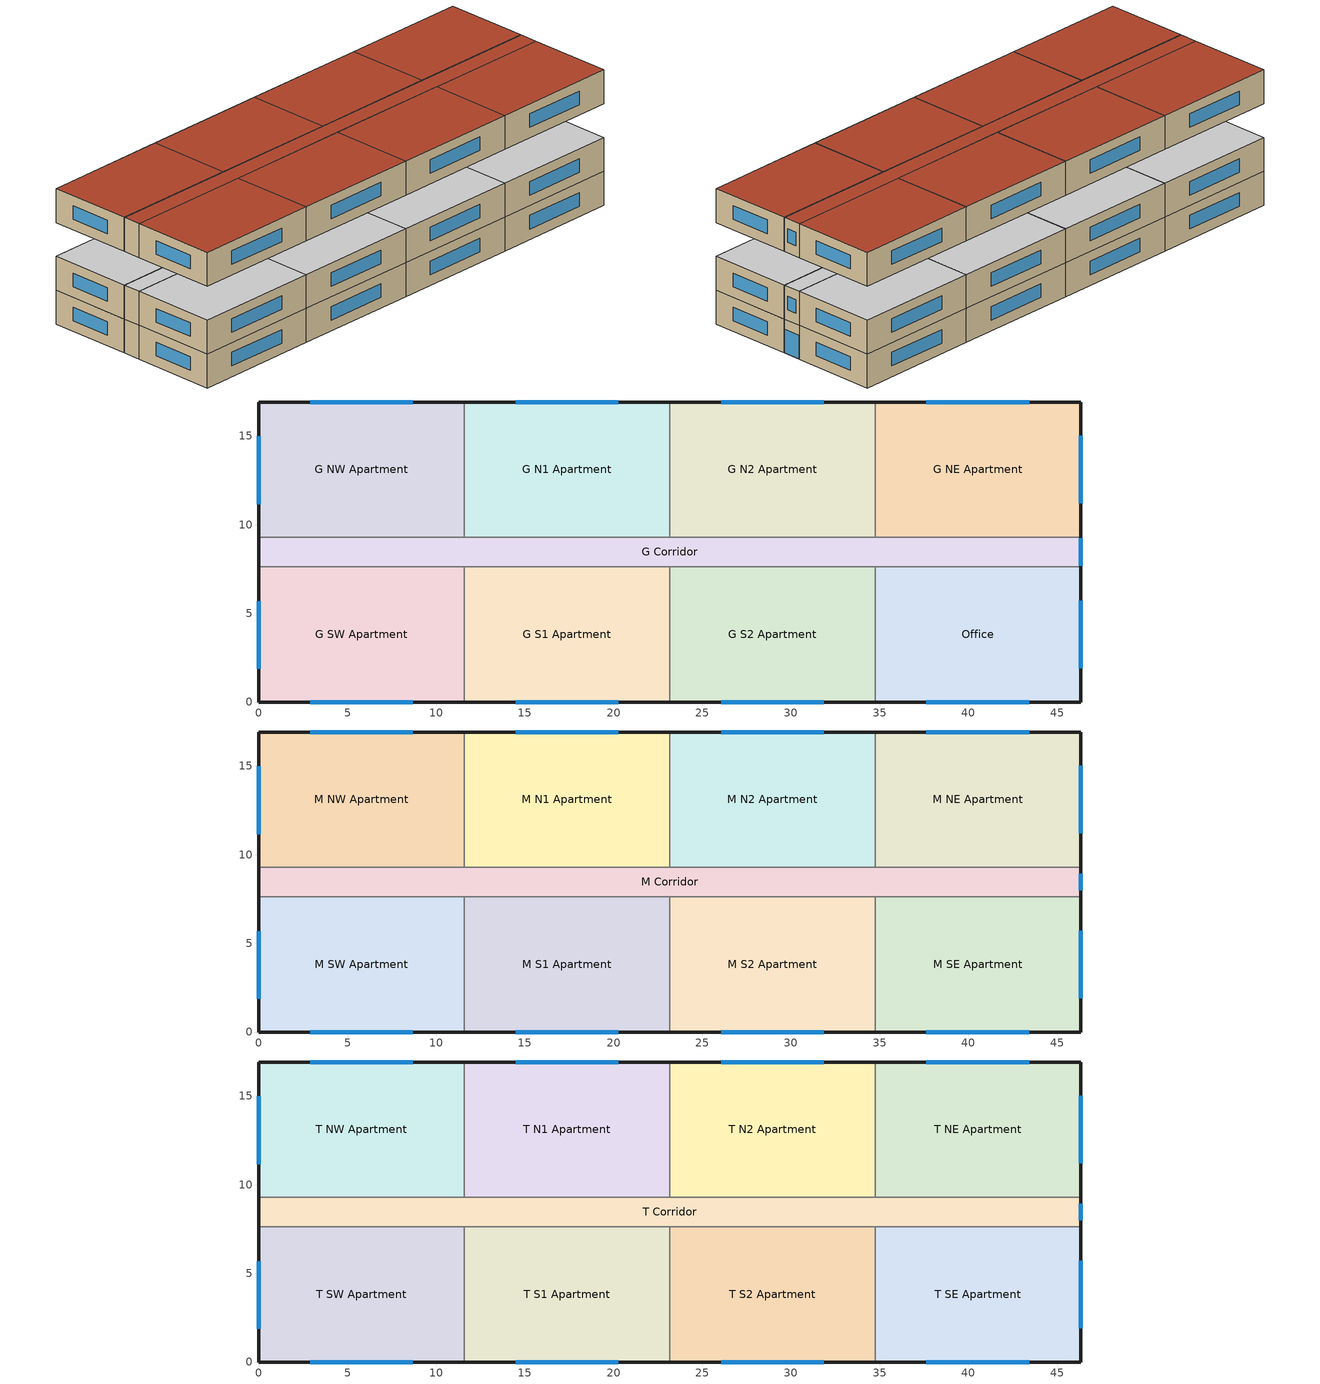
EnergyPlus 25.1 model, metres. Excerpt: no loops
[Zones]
G N1 Apartment
 floor ground (gGFloorN1A_Ffactor): 11.58,16.92 23.16,16.92 23.16,9.3 11.58,9.3 z0
 wall outside (res_ext_wall_grd): 23.16,16.92 11.58,16.92 z0:3.05
 wall to G N2 Apartment (int_wall): 23.16,9.3 23.16,16.92 z0:3.05
 wall to G Corridor (int_wall): 11.58,9.3 23.16,9.3 z0:3.05
 window (ResWindow_U_0.53_SHGC_0.225): 20.27,16.92 14.48,16.92 z0.95:2.17
 ceiling adiabatic (int_slab_ceiling): 23.16,9.3 23.16,16.92 11.58,16.92 11.58,9.3 z3.05
G N2 Apartment
 floor ground (gGFloorN2A_Ffactor): 23.16,16.92 34.75,16.92 34.75,9.3 23.16,9.3 z0
 wall outside (res_ext_wall_grd): 34.75,16.92 23.16,16.92 z0:3.05
 wall to G NE Apartment (int_wall): 34.75,9.3 34.75,16.92 z0:3.05
 wall to G Corridor (int_wall): 23.16,9.3 34.75,9.3 z0:3.05
 window (ResWindow_U_0.53_SHGC_0.225): 31.85,16.92 26.06,16.92 z0.95:2.17
 ceiling adiabatic (int_slab_ceiling): 34.75,9.3 34.75,16.92 23.16,16.92 23.16,9.3 z3.05
G NE Apartment
 floor ground (gGFloorNEA_Ffactor): 34.75,16.92 46.33,16.92 46.33,9.3 34.75,9.3 z0
 wall outside (res_ext_wall_grd): 46.33,9.3 46.33,16.92 34.75,16.92 z0:3.05
 wall to G Corridor (int_wall): 34.75,9.3 46.33,9.3 z0:3.05
 window (ResWindow_U_0.53_SHGC_0.225): 46.33,11.2 46.33,15.01 / 43.43,16.92 37.64,16.92 z0.95:2.17
 ceiling adiabatic (int_slab_ceiling): 46.33,9.3 46.33,16.92 34.75,16.92 34.75,9.3 z3.05
G NW Apartment
 floor ground (gGFloorNWA_Ffactor): 0,16.92 11.58,16.92 11.58,9.3 0,9.3 z0
 wall outside (res_ext_wall_grd): 11.58,16.92 0,16.92 0,9.3 z0:3.05
 wall to G N1 Apartment (int_wall): 11.58,9.3 11.58,16.92 z0:3.05
 wall to G Corridor (int_wall): 0,9.3 11.58,9.3 z0:3.05
 window (ResWindow_U_0.53_SHGC_0.225): 8.69,16.92 2.89,16.92 / 0,14.97 0,11.16 z0.95:2.17
 ceiling adiabatic (int_slab_ceiling): 11.58,9.3 11.58,16.92 0,16.92 0,9.3 z3.05
G S1 Apartment
 floor ground (gGFloorS1A_Ffactor): 11.58,7.62 23.16,7.62 23.16,0 11.58,0 z0
 wall outside (res_ext_wall_grd): 11.58,0 23.16,0 z0:3.05
 wall to G S2 Apartment (int_wall): 23.16,0 23.16,7.62 z0:3.05
 wall to G Corridor (int_wall): 23.16,7.62 11.58,7.62 z0:3.05
 window (ResWindow_U_0.53_SHGC_0.225): 14.48,0 20.27,0 z0.95:2.17
 ceiling adiabatic (int_slab_ceiling): 23.16,0 23.16,7.62 11.58,7.62 11.58,0 z3.05
G S2 Apartment
 floor ground (gGFloorS2A_Ffactor): 23.16,7.62 34.75,7.62 34.75,0 23.16,0 z0
 wall outside (res_ext_wall_grd): 23.16,0 34.75,0 z0:3.05
 wall to Office (int_wall): 34.75,0 34.75,7.62 z0:3.05
 wall to G Corridor (int_wall): 34.75,7.62 23.16,7.62 z0:3.05
 window (ResWindow_U_0.53_SHGC_0.225): 26.06,0 31.85,0 z0.95:2.17
 ceiling adiabatic (int_slab_ceiling): 34.75,0 34.75,7.62 23.16,7.62 23.16,0 z3.05
Office
 floor ground (gGFloorSEA_Ffactor): 34.75,7.62 46.33,7.62 46.33,0 34.75,0 z0
 wall outside (nonres_ext_wall_grd): 34.75,0 46.33,0 46.33,7.62 z0:3.05
 wall to G Corridor (int_wall): 46.33,7.62 34.75,7.62 z0:3.05
 window (NonresWindow_U_0.53_SHGC_0.225): 46.33,1.9 46.33,5.71 / 37.64,0 43.43,0 z0.95:2.17
 ceiling adiabatic (int_slab_ceiling): 46.33,0 46.33,7.62 34.75,7.62 34.75,0 z3.05
G SW Apartment
 floor ground (gGFloorSWA_Ffactor): 0,7.62 11.58,7.62 11.58,0 0,0 z0
 wall outside (res_ext_wall_grd): 0,7.62 0,0 11.58,0 z0:3.05
 wall to G S1 Apartment (int_wall): 11.58,0 11.58,7.62 z0:3.05
 wall to G Corridor (int_wall): 11.58,7.62 0,7.62 z0:3.05
 window (ResWindow_U_0.53_SHGC_0.225): 2.9,0 8.69,0 / 0,5.68 0,1.87 z0.95:2.17
 ceiling adiabatic (int_slab_ceiling): 11.58,0 11.58,7.62 0,7.62 0,0 z3.05
G Corridor
 floor ground (gFloorC_Ffactor): 0,9.3 46.33,9.3 46.33,7.62 0,7.62 z0
 wall outside (nonres_ext_wall_grd): 46.33,7.62 46.33,9.3 / 0,9.3 0,7.62 z0:3.05
 window (NonresWindow_U_0.53_SHGC_0.225): 46.33,7.67 46.33,9.25 z0.03:2.13
 ceiling adiabatic (int_slab_ceiling): 46.33,7.62 46.33,9.3 0,9.3 0,7.62 z3.05
M N1 Apartment
 floor adiabatic (ext_slab_8in_with_carpet): 11.58,16.92 23.16,16.92 23.16,9.3 11.58,9.3 z3.05
 wall outside (res_ext_wall_mid): 23.16,16.92 11.58,16.92 z3.05:6.1
 wall to M N2 Apartment (int_wall): 23.16,9.3 23.16,16.92 z3.05:6.1
 wall to M Corridor (int_wall): 11.58,9.3 23.16,9.3 z3.05:6.1
 window (ResWindow_U_0.53_SHGC_0.225): 20.27,16.92 14.48,16.92 z4:5.22
 ceiling adiabatic (int_slab_ceiling): 23.16,9.3 23.16,16.92 11.58,16.92 11.58,9.3 z6.1
M N2 Apartment
 floor adiabatic (ext_slab_8in_with_carpet): 23.16,16.92 34.75,16.92 34.75,9.3 23.16,9.3 z3.05
 wall outside (res_ext_wall_mid): 34.75,16.92 23.16,16.92 z3.05:6.1
 wall to M NE Apartment (int_wall): 34.75,9.3 34.75,16.92 z3.05:6.1
 wall to M Corridor (int_wall): 23.16,9.3 34.75,9.3 z3.05:6.1
 window (ResWindow_U_0.53_SHGC_0.225): 31.85,16.92 26.06,16.92 z4:5.22
 ceiling adiabatic (int_slab_ceiling): 34.75,9.3 34.75,16.92 23.16,16.92 23.16,9.3 z6.1
M NE Apartment
 floor adiabatic (ext_slab_8in_with_carpet): 34.75,16.92 46.33,16.92 46.33,9.3 34.75,9.3 z3.05
 wall outside (res_ext_wall_mid): 46.33,9.3 46.33,16.92 34.75,16.92 z3.05:6.1
 wall to M Corridor (int_wall): 34.75,9.3 46.33,9.3 z3.05:6.1
 window (ResWindow_U_0.53_SHGC_0.225): 46.33,11.2 46.33,15.01 / 43.43,16.92 37.64,16.92 z4:5.22
 ceiling adiabatic (int_slab_ceiling): 46.33,9.3 46.33,16.92 34.75,16.92 34.75,9.3 z6.1
M NW Apartment
 floor adiabatic (ext_slab_8in_with_carpet): 0,16.92 11.58,16.92 11.58,9.3 0,9.3 z3.05
 wall outside (res_ext_wall_mid): 11.58,16.92 0,16.92 0,9.3 z3.05:6.1
 wall to M N1 Apartment (int_wall): 11.58,9.3 11.58,16.92 z3.05:6.1
 wall to M Corridor (int_wall): 0,9.3 11.58,9.3 z3.05:6.1
 window (ResWindow_U_0.53_SHGC_0.225): 8.69,16.92 2.89,16.92 / 0,14.97 0,11.16 z4:5.22
 ceiling adiabatic (int_slab_ceiling): 11.58,9.3 11.58,16.92 0,16.92 0,9.3 z6.1
M S1 Apartment
 floor adiabatic (ext_slab_8in_with_carpet): 11.58,7.62 23.16,7.62 23.16,0 11.58,0 z3.05
 wall outside (res_ext_wall_mid): 11.58,0 23.16,0 z3.05:6.1
 wall to M S2 Apartment (int_wall): 23.16,0 23.16,7.62 z3.05:6.1
 wall to M Corridor (int_wall): 23.16,7.62 11.58,7.62 z3.05:6.1
 window (ResWindow_U_0.53_SHGC_0.225): 14.48,0 20.27,0 z4:5.22
 ceiling adiabatic (int_slab_ceiling): 23.16,0 23.16,7.62 11.58,7.62 11.58,0 z6.1
M S2 Apartment
 floor adiabatic (ext_slab_8in_with_carpet): 23.16,7.62 34.75,7.62 34.75,0 23.16,0 z3.05
 wall outside (res_ext_wall_mid): 23.16,0 34.75,0 z3.05:6.1
 wall to M SE Apartment (int_wall): 34.75,0 34.75,7.62 z3.05:6.1
 wall to M Corridor (int_wall): 34.75,7.62 23.16,7.62 z3.05:6.1
 window (ResWindow_U_0.53_SHGC_0.225): 26.06,0 31.85,0 z4:5.22
 ceiling adiabatic (int_slab_ceiling): 34.75,0 34.75,7.62 23.16,7.62 23.16,0 z6.1
M SE Apartment
 floor adiabatic (ext_slab_8in_with_carpet): 34.75,7.62 46.33,7.62 46.33,0 34.75,0 z3.05
 wall outside (res_ext_wall_mid): 34.75,0 46.33,0 46.33,7.62 z3.05:6.1
 wall to M Corridor (int_wall): 46.33,7.62 34.75,7.62 z3.05:6.1
 window (ResWindow_U_0.53_SHGC_0.225): 46.33,1.9 46.33,5.71 / 37.64,0 43.43,0 z4:5.22
 ceiling adiabatic (int_slab_ceiling): 46.33,0 46.33,7.62 34.75,7.62 34.75,0 z6.1
M SW Apartment
 floor adiabatic (ext_slab_8in_with_carpet): 0,7.62 11.58,7.62 11.58,0 0,0 z3.05
 wall outside (res_ext_wall_mid): 0,7.62 0,0 11.58,0 z3.05:6.1
 wall to M S1 Apartment (int_wall): 11.58,0 11.58,7.62 z3.05:6.1
 wall to M Corridor (int_wall): 11.58,7.62 0,7.62 z3.05:6.1
 window (ResWindow_U_0.53_SHGC_0.225): 2.9,0 8.69,0 / 0,5.68 0,1.87 z4:5.22
 ceiling adiabatic (int_slab_ceiling): 11.58,0 11.58,7.62 0,7.62 0,0 z6.1
M Corridor
 floor adiabatic (ext_slab_8in_with_carpet): 0,9.3 46.33,9.3 46.33,7.62 0,7.62 z3.05
 wall outside (nonres_ext_wall_mid): 46.33,7.62 46.33,9.3 / 0,9.3 0,7.62 z3.05:6.1
 window (NonresWindow_U_0.53_SHGC_0.225): 46.33,8 46.33,8.91 z4:5.22
 ceiling adiabatic (int_slab_ceiling): 46.33,7.62 46.33,9.3 0,9.3 0,7.62 z6.1
T N1 Apartment
 floor adiabatic (ext_slab_8in_with_carpet): 11.58,16.92 23.16,16.92 23.16,9.3 11.58,9.3 z9.14
 wall outside (res_ext_wall_top): 23.16,16.92 11.58,16.92 z9.14:12.19
 wall to T N2 Apartment (int_wall): 23.16,9.3 23.16,16.92 z9.14:12.19
 wall to T Corridor (int_wall): 11.58,9.3 23.16,9.3 z9.14:12.19
 window (ResWindow_U_0.53_SHGC_0.225): 20.27,16.92 14.48,16.92 z10.1:11.32
 roof outside (res_roof): 23.16,9.3 23.16,16.92 11.58,16.92 11.58,9.3 z12.19
T N2 Apartment
 floor adiabatic (ext_slab_8in_with_carpet): 23.16,16.92 34.75,16.92 34.75,9.3 23.16,9.3 z9.14
 wall outside (res_ext_wall_top): 34.75,16.92 23.16,16.92 z9.14:12.19
 wall to T NE Apartment (int_wall): 34.75,9.3 34.75,16.92 z9.14:12.19
 wall to T Corridor (int_wall): 23.16,9.3 34.75,9.3 z9.14:12.19
 window (ResWindow_U_0.53_SHGC_0.225): 31.85,16.92 26.06,16.92 z10.1:11.32
 roof outside (res_roof): 34.75,9.3 34.75,16.92 23.16,16.92 23.16,9.3 z12.19
T NW Apartment
 floor adiabatic (ext_slab_8in_with_carpet): 0,16.92 11.58,16.92 11.58,9.3 0,9.3 z9.14
 wall outside (res_ext_wall_top): 11.58,16.92 0,16.92 0,9.3 z9.14:12.19
 wall to T N1 Apartment (int_wall): 11.58,9.3 11.58,16.92 z9.14:12.19
 wall to T Corridor (int_wall): 0,9.3 11.58,9.3 z9.14:12.19
 window (ResWindow_U_0.53_SHGC_0.225): 8.69,16.92 2.89,16.92 / 0,14.97 0,11.16 z10.1:11.32
 roof outside (res_roof): 11.58,9.3 11.58,16.92 0,16.92 0,9.3 z12.19
T S1 Apartment
 floor adiabatic (ext_slab_8in_with_carpet): 11.58,7.62 23.16,7.62 23.16,0 11.58,0 z9.14
 wall outside (res_ext_wall_top): 11.58,0 23.16,0 z9.14:12.19
 wall to T S2 Apartment (int_wall): 23.16,0 23.16,7.62 z9.14:12.19
 wall to T Corridor (int_wall): 23.16,7.62 11.58,7.62 z9.14:12.19
 window (ResWindow_U_0.53_SHGC_0.225): 14.48,0 20.27,0 z10.1:11.32
 roof outside (res_roof): 23.16,0 23.16,7.62 11.58,7.62 11.58,0 z12.19
T S2 Apartment
 floor adiabatic (ext_slab_8in_with_carpet): 23.16,7.62 34.75,7.62 34.75,0 23.16,0 z9.14
 wall outside (res_ext_wall_top): 23.16,0 34.75,0 z9.14:12.19
 wall to T SE Apartment (int_wall): 34.75,0 34.75,7.62 z9.14:12.19
 wall to T Corridor (int_wall): 34.75,7.62 23.16,7.62 z9.14:12.19
 window (ResWindow_U_0.53_SHGC_0.225): 26.06,0 31.85,0 z10.1:11.32
 roof outside (res_roof): 34.75,0 34.75,7.62 23.16,7.62 23.16,0 z12.19
T SW Apartment
 floor adiabatic (ext_slab_8in_with_carpet): 0,7.62 11.58,7.62 11.58,0 0,0 z9.14
 wall outside (res_ext_wall_top): 0,7.62 0,0 11.58,0 z9.14:12.19
 wall to T S1 Apartment (int_wall): 11.58,0 11.58,7.62 z9.14:12.19
 wall to T Corridor (int_wall): 11.58,7.62 0,7.62 z9.14:12.19
 window (ResWindow_U_0.53_SHGC_0.225): 2.9,0 8.69,0 / 0,5.68 0,1.87 z10.1:11.32
 roof outside (res_roof): 11.58,0 11.58,7.62 0,7.62 0,0 z12.19
T Corridor
 floor adiabatic (ext_slab_8in_with_carpet): 0,9.3 46.33,9.3 46.33,7.62 0,7.62 z9.14
 wall outside (nonres_ext_wall_top): 46.33,7.62 46.33,9.3 / 0,9.3 0,7.62 z9.14:12.19
 window (NonresWindow_U_0.53_SHGC_0.225): 46.33,8 46.33,8.91 z10.1:11.32
 roof outside (nonres_roof): 46.33,7.62 46.33,9.3 0,9.3 0,7.62 z12.19
T NE Apartment
 floor adiabatic (ext_slab_8in_with_carpet): 34.75,16.92 46.33,16.92 46.33,9.3 34.75,9.3 z9.14
 wall outside (res_ext_wall_top): 46.33,9.3 46.33,16.92 34.75,16.92 z9.14:12.19
 wall to T Corridor (int_wall): 34.75,9.3 46.33,9.3 z9.14:12.19
 window (ResWindow_U_0.53_SHGC_0.225): 46.33,11.2 46.33,15.01 / 43.43,16.92 37.64,16.92 z10.1:11.32
 roof outside (res_roof): 46.33,9.3 46.33,16.92 34.75,16.92 34.75,9.3 z12.19
T SE Apartment
 floor adiabatic (ext_slab_8in_with_carpet): 34.75,7.62 46.33,7.62 46.33,0 34.75,0 z9.14
 wall outside (res_ext_wall_top): 34.75,0 46.33,0 46.33,7.62 z9.14:12.19
 wall to T Corridor (int_wall): 46.33,7.62 34.75,7.62 z9.14:12.19
 window (ResWindow_U_0.53_SHGC_0.225): 46.33,1.9 46.33,5.71 / 37.64,0 43.43,0 z10.1:11.32
 roof outside (res_roof): 46.33,0 46.33,7.62 34.75,7.62 34.75,0 z12.19
[Building]
ApartmentMidRise: Loads convergence tolerance value=0.04; Maximum number of warmup days=25; Minimum number of warmup days=6; North axis=0; Solar distribution=FullExterior; Temperature convergence tolerance value=0.4; Terrain=City
[Site:GroundTemperature:FCfactorMethod]
January ground temperature=26.3; February ground temperature=23.6; March ground temperature=20.3; April ground temperature=19.4; May ground temperature=20.9; June ground temperature=21.6; July ground temperature=24.1; August ground temperature=26.4; September ground temperature=27.7; October ground temperature=28.1; November ground temperature=28; December ground temperature=27.5
[Site:Location]
Miami Intl Ap_FL_USA Design_Conditions: Elevation=11; Latitude=25.82; Longitude=-80.3; Time zone=-5
[Site:WaterMainsTemperature]
Annual average outdoor air temperature=24.4917; Calculation method=Correlation; Maximum difference in monthly average outdoor air temperatures=8.7
[SizingPeriod:DesignDay] Barometric pressure=101193; Day of month=21; Daylight saving time indicator=No; Dry bulb temperature range modifier type=DefaultMultipliers; Humidity condition type=WetBulb; Rain indicator=No; Snow indicator=No
Name | Ashrae clear sky optical depth for beam irradiance taub | Ashrae clear sky optical depth for diffuse irradiance taud | Daily dry bulb temperature range | Day type | Maximum dry bulb temperature | Month | Solar model indicator | Wetbulb or dewpoint at maximum dry bulb | Wind direction | Wind speed | Sky clearness
Miami Intl Ap Ann Clg .4% Condns DB=>MWB | 0.528 | 1.905 | 6.7 | SummerDesignDay | 33.2 | 7 | ASHRAETau | 25.3 | 140 | 4.5
Miami Intl Ap Ann Htg 99.6% Condns DB |  |  | 0 | WinterDesignDay | 8.7 | 1 | ASHRAEClearSky | 8.7 | 340 | 3.8 | 0
[Construction]
InteriorFurnishings: Std Wood 6inch
NonresWindow_U_0.53_SHGC_0.225: Nonres Window Glazing Layer
ResWindow_U_0.53_SHGC_0.225: Res Window Glazing Layer
ext_slab_8in_with_carpet: 200mm Normalweight concrete floor, CP02 CARPET PAD
int_slab_ceiling: CP02 CARPET PAD, 100mm Normalweight concrete floor
int_wall: G01 13mm gypsum board, G01 13mm gypsum board
nonres_ext_wall_grd: F07 25mm stucco, G01 16mm gypsum board, Nonres_Exterior_Wall_Insulation_grd, G01 16mm gypsum board
nonres_ext_wall_mid: F07 25mm stucco, G01 16mm gypsum board, Nonres_Exterior_Wall_Insulation_mid, G01 16mm gypsum board
nonres_ext_wall_top: F07 25mm stucco, G01 16mm gypsum board, Nonres_Exterior_Wall_Insulation_top, G01 16mm gypsum board
nonres_roof: F13 Built-up roofing, Nonres_Roof_Insulation, F08 Metal surface
res_ext_wall_grd: F07 25mm stucco, G01 16mm gypsum board, Res_Exterior_Wall_Insulation_grd, G01 16mm gypsum board
res_ext_wall_mid: F07 25mm stucco, G01 16mm gypsum board, Res_Exterior_Wall_Insulation_mid, G01 16mm gypsum board
res_ext_wall_top: F07 25mm stucco, G01 16mm gypsum board, Res_Exterior_Wall_Insulation_top, G01 16mm gypsum board
res_roof: F13 Built-up roofing, Res_Roof_Insulation, F08 Metal surface
[Construction:FfactorGroundFloor] F factor=1.26363
Name | Area | Perimeterexposed
gFloorC_Ffactor | 77.6585 | 3.3526
gGFloorN1A_Ffactor; gGFloorN2A_Ffactor; gGFloorS1A_Ffactor; gGFloorS2A_Ffactor | 88.2487 | 11.5818
gGFloorNEA_Ffactor; gGFloorNWA_Ffactor; gGFloorSEA_Ffactor; gGFloorSWA_Ffactor | 88.2487 | 19.2014
[Material]
Name | Conductivity | Density | Roughness | Specific heat | Thickness | Solar absorptance | Thermal absorptance | Visible absorptance
100mm Normalweight concrete floor | 2.31 | 2322 | MediumRough | 832 | 0.1016
200mm Normalweight concrete floor | 2.31 | 2322 | MediumRough | 832 | 0.2032
F07 25mm stucco | 0.72 | 1856 | Smooth | 840 | 0.0254 | 0.7 | 0.9 | 0.7
F08 Metal surface | 45.28 | 7824 | Smooth | 500 | 0.0008
F13 Built-up roofing | 0.16 | 1120 | Rough | 1460 | 0.0095 | 0.45 | 0.9
G01 13mm gypsum board | 0.16 | 800 | Smooth | 1090 | 0.0127 | 0.7 | 0.9 | 0.5
G01 16mm gypsum board | 0.16 | 800 | MediumSmooth | 1090 | 0.0159
Std Wood 6inch | 0.12 | 540 | MediumSmooth | 1210 | 0.15 | 0.7 | 0.9 | 0.7
[Material:NoMass] Solar absorptance=0.7; Thermal absorptance=0.9
Name | Roughness | Thermal resistance | Visible absorptance
CP02 CARPET PAD | VeryRough | 0.21648 | 0.8
Nonres_Exterior_Wall_Insulation_grd; Res_Exterior_Wall_Insulation_grd | MediumSmooth | 0.632201 | 0.7
Nonres_Exterior_Wall_Insulation_mid; Res_Exterior_Wall_Insulation_mid | MediumSmooth | 0.620274 | 0.7
Nonres_Exterior_Wall_Insulation_top; Res_Exterior_Wall_Insulation_top | MediumSmooth | 0.465178 | 0.7
Nonres_Roof_Insulation | MediumSmooth | 3.4722 | 0.7
Res_Roof_Insulation | MediumSmooth | 4.31889 | 0.7
[WindowMaterial:SimpleGlazingSystem] Solar heat gain coefficient=0.225; U factor=3.00948; Visible transmittance=0.2475
Nonres Window Glazing Layer; Res Window Glazing Layer
[AvailabilityManager:Scheduled] Schedule=COMPACT HVAC-ALWAYS 1
Split GN1 Availability Manager; Split GN2 Availability Manager; Split GNE Availability Manager; Split GNW Availability Manager; Split GS1 Availability Manager; Split GS2 Availability Manager; Split GSW Availability Manager; Split MN1 Availability Manager; Split MN2 Availability Manager; Split MNE Availability Manager; Split MNW Availability Manager; Split MS1 Availability Manager; Split MS2 Availability Manager; Split MSE Availability Manager; Split MSW Availability Manager; Split Office Availability Manager; Split TN1 Availability Manager; Split TN2 Availability Manager; Split TNE Availability Manager; Split TNW Availability Manager; Split TS1 Availability Manager; Split TS2 Availability Manager; Split TSE Availability Manager; Split TSW Availability Manager
[ElectricEquipment] Fraction latent=0
Name | Design level | Design level calculation method | End use subcategory | Fraction lost | Fraction radiant | Schedule | Zone or zonelist or space or spacelist | Watts per floor area
Elevators_Lights_Fan | 63 | EquipmentLevel | ElevatorLightsFan | 0.95 | 0 | ELEV_LIGHT_FAN_SCH_ADD_DF | G Corridor
G Corridor_Elevators_Equip | 8012.15 | EquipmentLevel | ElevatorLift | 0.95 | 0 | BLDG_ELEVATORS | G Corridor
Plug_GN1 |  | Watts/Area | MiscPlug | 0 | 0.5 | EQP_APT_SCH | G N1 Apartment | 6.67
Plug_GN2 |  | Watts/Area | MiscPlug | 0 | 0.5 | EQP_APT_SCH | G N2 Apartment | 6.67
Plug_GNE |  | Watts/Area | MiscPlug | 0 | 0.5 | EQP_APT_SCH | G NE Apartment | 6.67
Plug_GNW |  | Watts/Area | MiscPlug | 0 | 0.5 | EQP_APT_SCH | G NW Apartment | 6.67
Plug_GS1 |  | Watts/Area | MiscPlug | 0 | 0.5 | EQP_APT_SCH | G S1 Apartment | 6.67
Plug_GS2 |  | Watts/Area | MiscPlug | 0 | 0.5 | EQP_APT_SCH | G S2 Apartment | 6.67
Plug_GSW |  | Watts/Area | MiscPlug | 0 | 0.5 | EQP_APT_SCH | G SW Apartment | 6.67
Plug_MN1 |  | Watts/Area | MiscPlug | 0 | 0.5 | EQP_APT_SCH | M N1 Apartment | 6.67
Plug_MN2 |  | Watts/Area | MiscPlug | 0 | 0.5 | EQP_APT_SCH | M N2 Apartment | 6.67
Plug_MNE |  | Watts/Area | MiscPlug | 0 | 0.5 | EQP_APT_SCH | M NE Apartment | 6.67
Plug_MNW |  | Watts/Area | MiscPlug | 0 | 0.5 | EQP_APT_SCH | M NW Apartment | 6.67
Plug_MS1 |  | Watts/Area | MiscPlug | 0 | 0.5 | EQP_APT_SCH | M S1 Apartment | 6.67
Plug_MS2 |  | Watts/Area | MiscPlug | 0 | 0.5 | EQP_APT_SCH | M S2 Apartment | 6.67
Plug_MSE |  | Watts/Area | MiscPlug | 0 | 0.5 | EQP_APT_SCH | M SE Apartment | 6.67
Plug_MSW |  | Watts/Area | MiscPlug | 0 | 0.5 | EQP_APT_SCH | M SW Apartment | 6.67
Plug_Office |  | Watts/Area | MiscPlug | 0 | 0.5 | EQP_OFF_SCH | Office | 6.67
Plug_TN1 |  | Watts/Area | MiscPlug | 0 | 0.5 | EQP_APT_SCH | T N1 Apartment | 6.67
Plug_TN2 |  | Watts/Area | MiscPlug | 0 | 0.5 | EQP_APT_SCH | T N2 Apartment | 6.67
Plug_TNE |  | Watts/Area | MiscPlug | 0 | 0.5 | EQP_APT_SCH | T NE Apartment | 6.67
Plug_TNW |  | Watts/Area | MiscPlug | 0 | 0.5 | EQP_APT_SCH | T NW Apartment | 6.67
Plug_TS1 |  | Watts/Area | MiscPlug | 0 | 0.5 | EQP_APT_SCH | T S1 Apartment | 6.67
Plug_TS2 |  | Watts/Area | MiscPlug | 0 | 0.5 | EQP_APT_SCH | T S2 Apartment | 6.67
Plug_TSE |  | Watts/Area | MiscPlug | 0 | 0.5 | EQP_APT_SCH | T SE Apartment | 6.67
Plug_TSW |  | Watts/Area | MiscPlug | 0 | 0.5 | EQP_APT_SCH | T SW Apartment | 6.67
[EnergyManagementSystem:Actuator] Actuated component control type=Schedule Value; Actuated component type=Schedule:Compact
Name | Actuated component unique
N_LivingUnit_CLGSETP_Actuator | N CLGSETP_APT_SCH
N_LivingUnit_HTGSETP_Actuator | N HTGSETP_APT_SCH
S_LivingUnit_CLGSETP_Actuator | S CLGSETP_APT_SCH
S_LivingUnit_HTGSETP_Actuator | S HTGSETP_APT_SCH
[EnergyManagementSystem:GlobalVariable]
EnergyManagementSystem:GlobalVariable 1: timesteps_after_doorshut_south
EnergyManagementSystem:GlobalVariable 2: timesteps_after_doorshut_north
[EnergyManagementSystem:OutputVariable] Type of data in variable=Averaged; Update frequency=ZoneTimestep
Name | Ems variable
timesteps_after_doorshut_north | timesteps_after_doorshut_north
timesteps_after_doorshut_south | timesteps_after_doorshut_south
[EnergyManagementSystem:Program]
Door_Switch_Enabled_Thermostat_Reset_Program_N_LivingUnit: IF (N_Sliding_Door_Ventilation_Sensor > 0); SET timesteps_after_doorshut_north = 0; SET N_LivingUnit_CLGSETP_Actuator = 32.22; SET N_LivingUnit_HTGSETP_Actuator = 12.78; ELSEIF N_LivingUnit_CLGSETP_Actuator > 24.4; SET timesteps_after_doorshut_north = timesteps_after_doorshut_north + 1; IF timesteps_after_doorshut_north == 1; SET N_LivingUnit_CLGSETP_Actuator = 30; SET N_LivingUnit_HTGSETP_Actuator = 14; ELSEIF timesteps_after_doorshut_north == 2; SET N_LivingUnit_CLGSETP_Actuator = 28; SET N_LivingUnit_HTGSETP_Actuator = 16; ELSEIF timesteps_after_doorshut_north == 3; SET N_LivingUnit_CLGSETP_Actuator = 26; SET N_LivingUnit_HTGSETP_Actuator = 18; ELSEIF timesteps_after_doorshut_north == 4; SET N_LivingUnit_CLGSETP_Actuator = 25; SET N_LivingUnit_HTGSETP_Actuator = 20; SET N_LivingUnit_CLGSETP_Actuator = null; SET N_LivingUnit_HTGSETP_Actuator = null; ENDIF; ELSE; SET timesteps_after_doorshut_north = 0; SET N_LivingUnit_CLGSETP_Actuator = null; SET N_LivingUnit_HTGSETP_Actuator = null; ENDIF
Door_Switch_Enabled_Thermostat_Reset_Program_S_LivingUnit: IF (S_Sliding_Door_Ventilation_Sensor > 0); SET timesteps_after_doorshut_south = 0; SET S_LivingUnit_CLGSETP_Actuator = 32.22; SET S_LivingUnit_HTGSETP_Actuator = 12.78; ELSEIF S_LivingUnit_CLGSETP_Actuator > 24.4; SET timesteps_after_doorshut_south = timesteps_after_doorshut_south + 1; IF timesteps_after_doorshut_south == 1; SET S_LivingUnit_CLGSETP_Actuator = 30; SET S_LivingUnit_HTGSETP_Actuator = 14; ELSEIF timesteps_after_doorshut_south == 2; SET S_LivingUnit_CLGSETP_Actuator = 28; SET S_LivingUnit_HTGSETP_Actuator = 16; ELSEIF timesteps_after_doorshut_south == 3; SET S_LivingUnit_CLGSETP_Actuator = 26; SET S_LivingUnit_HTGSETP_Actuator = 18; ELSEIF timesteps_after_doorshut_south == 4; SET S_LivingUnit_CLGSETP_Actuator = 25; SET S_LivingUnit_HTGSETP_Actuator = 20; SET S_LivingUnit_CLGSETP_Actuator = null; SET S_LivingUnit_HTGSETP_Actuator = null; ENDIF; ELSE; SET timesteps_after_doorshut_south = 0; SET S_LivingUnit_CLGSETP_Actuator = null; SET S_LivingUnit_HTGSETP_Actuator = null; ENDIF
init_timesteps_after_doorshut: SET timesteps_after_doorshut_south = 0; SET timesteps_after_doorshut_north = 0
[EnergyManagementSystem:ProgramCallingManager]
Door_Switch_Enabled_Thermostat_Reset: BeginTimestepBeforePredictor; Door_Switch_Enabled_Thermostat_Reset_Program_N_LivingUnit; Door_Switch_Enabled_Thermostat_Reset_Program_S_LivingUnit
init_timesteps_after_doorshut_south_Program Manager: BeginNewEnvironment; init_timesteps_after_doorshut
[Exterior:Lights]
Facade Lighting: Control option=AstronomicalClock; Design level=2101.03; End use subcategory=General; Schedule=Exterior_Lgt_ALWAYS_ON
[InternalMass] Construction=InteriorFurnishings
Name | Zone or zonelist | Surface area
G InternalMass N1A | G N1 Apartment | 88.2493
G InternalMass N2A | G N2 Apartment | 88.2493
G InternalMass NEA | G NE Apartment | 88.2493
G InternalMass NWA | G NW Apartment | 88.2493
G InternalMass S1A | G S1 Apartment | 88.2493
G InternalMass S2A | G S2 Apartment | 88.2493
G InternalMass SEA | Office | 88.2493
G InternalMass SWA | G SW Apartment | 88.2493
M InternalMass N1A | M N1 Apartment | 176.499
M InternalMass N2A | M N2 Apartment | 176.499
M InternalMass NEA | M NE Apartment | 176.499
M InternalMass NWA | M NW Apartment | 176.499
M InternalMass S1A | M S1 Apartment | 176.499
M InternalMass S2A | M S2 Apartment | 176.499
M InternalMass SEA | M SE Apartment | 176.499
M InternalMass SWA | M SW Apartment | 176.499
T InternalMass N1A | T N1 Apartment | 88.2493
T InternalMass N2A | T N2 Apartment | 88.2493
T InternalMass NEA | T NE Apartment | 88.2493
T InternalMass NWA | T NW Apartment | 88.2493
T InternalMass S1A | T S1 Apartment | 88.2493
T InternalMass S2A | T S2 Apartment | 88.2493
T InternalMass SEA | T SE Apartment | 88.2493
T InternalMass SWA | T SW Apartment | 88.2493
[Lights] Design level calculation method=Watts/Area; Fraction radiant=0.6; Fraction replaceable=1; Fraction visible=0.2; Return air fraction=0; Return air fraction calculated from plenum temperature=No
Name | End use subcategory | Schedule | Watts per floor area | Zone or zonelist or space or spacelist
Lighting_hardwired_GC | LightsWired | ltg_sch_corridor | 5.28711 | G Corridor
Lighting_hardwired_GN1 | LightsWired | ltg_sch_apartment_hardwired | 4.52084 | G N1 Apartment
Lighting_hardwired_GN2 | LightsWired | ltg_sch_apartment_hardwired | 4.52084 | G N2 Apartment
Lighting_hardwired_GNE | LightsWired | ltg_sch_apartment_hardwired | 4.52084 | G NE Apartment
Lighting_hardwired_GNW | LightsWired | ltg_sch_apartment_hardwired | 4.52084 | G NW Apartment
Lighting_hardwired_GS1 | LightsWired | ltg_sch_apartment_hardwired | 4.52084 | G S1 Apartment
Lighting_hardwired_GS2 | LightsWired | ltg_sch_apartment_hardwired | 4.52084 | G S2 Apartment
Lighting_hardwired_GSW | LightsWired | ltg_sch_apartment_hardwired | 4.52084 | G SW Apartment
Lighting_hardwired_MC | LightsWired | ltg_sch_corridor | 5.28711 | M Corridor
Lighting_hardwired_MN1 | LightsWired | ltg_sch_apartment_hardwired | 4.52084 | M N1 Apartment
Lighting_hardwired_MN2 | LightsWired | ltg_sch_apartment_hardwired | 4.52084 | M N2 Apartment
Lighting_hardwired_MNE | LightsWired | ltg_sch_apartment_hardwired | 4.52084 | M NE Apartment
Lighting_hardwired_MNW | LightsWired | ltg_sch_apartment_hardwired | 4.52084 | M NW Apartment
Lighting_hardwired_MS1 | LightsWired | ltg_sch_apartment_hardwired | 4.52084 | M S1 Apartment
Lighting_hardwired_MS2 | LightsWired | ltg_sch_apartment_hardwired | 4.52084 | M S2 Apartment
Lighting_hardwired_MSE | LightsWired | ltg_sch_apartment_hardwired | 4.52084 | M SE Apartment
Lighting_hardwired_MSW | LightsWired | ltg_sch_apartment_hardwired | 4.52084 | M SW Apartment
Lighting_hardwired_Office | LightsWired | ltg_sch_office | 7.48952 | Office
Lighting_hardwired_TC | LightsWired | ltg_sch_corridor | 5.28711 | T Corridor
Lighting_hardwired_TN1 | LightsWired | ltg_sch_apartment_hardwired | 4.52084 | T N1 Apartment
Lighting_hardwired_TN2 | LightsWired | ltg_sch_apartment_hardwired | 4.52084 | T N2 Apartment
Lighting_hardwired_TNE | LightsWired | ltg_sch_apartment_hardwired | 4.52084 | T NE Apartment
Lighting_hardwired_TNW | LightsWired | ltg_sch_apartment_hardwired | 4.52084 | T NW Apartment
Lighting_hardwired_TS1 | LightsWired | ltg_sch_apartment_hardwired | 4.52084 | T S1 Apartment
Lighting_hardwired_TS2 | LightsWired | ltg_sch_apartment_hardwired | 4.52084 | T S2 Apartment
Lighting_hardwired_TSE | LightsWired | ltg_sch_apartment_hardwired | 4.52084 | T SE Apartment
Lighting_hardwired_TSW | LightsWired | ltg_sch_apartment_hardwired | 4.52084 | T SW Apartment
Lighting_plugin_GN1 | LightsPlugIn | ltg_sch_apartment_plugin | 0.96875 | G N1 Apartment
Lighting_plugin_GN2 | LightsPlugIn | ltg_sch_apartment_plugin | 0.96875 | G N2 Apartment
Lighting_plugin_GNE | LightsPlugIn | ltg_sch_apartment_plugin | 0.96875 | G NE Apartment
Lighting_plugin_GNW | LightsPlugIn | ltg_sch_apartment_plugin | 0.96875 | G NW Apartment
Lighting_plugin_GS1 | LightsPlugIn | ltg_sch_apartment_plugin | 0.96875 | G S1 Apartment
Lighting_plugin_GS2 | LightsPlugIn | ltg_sch_apartment_plugin | 0.96875 | G S2 Apartment
Lighting_plugin_GSW | LightsPlugIn | ltg_sch_apartment_plugin | 0.96875 | G SW Apartment
Lighting_plugin_MN1 | LightsPlugIn | ltg_sch_apartment_plugin | 0.96875 | M N1 Apartment
Lighting_plugin_MN2 | LightsPlugIn | ltg_sch_apartment_plugin | 0.96875 | M N2 Apartment
Lighting_plugin_MNE | LightsPlugIn | ltg_sch_apartment_plugin | 0.96875 | M NE Apartment
Lighting_plugin_MNW | LightsPlugIn | ltg_sch_apartment_plugin | 0.96875 | M NW Apartment
Lighting_plugin_MS1 | LightsPlugIn | ltg_sch_apartment_plugin | 0.96875 | M S1 Apartment
Lighting_plugin_MS2 | LightsPlugIn | ltg_sch_apartment_plugin | 0.96875 | M S2 Apartment
Lighting_plugin_MSE | LightsPlugIn | ltg_sch_apartment_plugin | 0.96875 | M SE Apartment
Lighting_plugin_MSW | LightsPlugIn | ltg_sch_apartment_plugin | 0.96875 | M SW Apartment
Lighting_plugin_TN1 | LightsPlugIn | ltg_sch_apartment_plugin | 0.96875 | T N1 Apartment
Lighting_plugin_TN2 | LightsPlugIn | ltg_sch_apartment_plugin | 0.96875 | T N2 Apartment
Lighting_plugin_TNE | LightsPlugIn | ltg_sch_apartment_plugin | 0.96875 | T NE Apartment
Lighting_plugin_TNW | LightsPlugIn | ltg_sch_apartment_plugin | 0.96875 | T NW Apartment
Lighting_plugin_TS1 | LightsPlugIn | ltg_sch_apartment_plugin | 0.96875 | T S1 Apartment
Lighting_plugin_TS2 | LightsPlugIn | ltg_sch_apartment_plugin | 0.96875 | T S2 Apartment
Lighting_plugin_TSE | LightsPlugIn | ltg_sch_apartment_plugin | 0.96875 | T SE Apartment
Lighting_plugin_TSW | LightsPlugIn | ltg_sch_apartment_plugin | 0.96875 | T SW Apartment
[People] Activity level schedule=Activity Schedule; Fraction radiant=1; Sensible heat fraction=Autocalculate
Name | Number of people | Number of people calculation method | Number of people schedule | Zone or zonelist or space or spacelist | Floor area per person
Occup_G CORRIDOR | 4.18 | People | OCC_APT_SCH_CORRIDOR | G Corridor
Occup_GN1 | 2.5 | People | OCC_APT_SCH_STAY_HOME_FAMILY | G N1 Apartment
Occup_GN2 | 2.5 | People | OCC_APT_SCH_STAY_HOME_FAMILY | G N2 Apartment
Occup_GNE | 2.5 | People | OCC_APT_SCH_STAY_HOME_FAMILY | G NE Apartment
Occup_GNW | 2.5 | People | OCC_APT_SCH_STAY_HOME_FAMILY | G NW Apartment
Occup_GS1 | 2.5 | People | OCC_APT_SCH_WORKING_FAMILY | G S1 Apartment
Occup_GS2 | 2.5 | People | OCC_APT_SCH_WORKING_FAMILY | G S2 Apartment
Occup_GSW | 2.5 | People | OCC_APT_SCH_WORKING_FAMILY | G SW Apartment
Occup_M CORRIDOR | 4.18 | People | OCC_APT_SCH_CORRIDOR | M Corridor
Occup_MN1 | 2.5 | People | OCC_APT_SCH_STAY_HOME_FAMILY | M N1 Apartment
Occup_MN2 | 2.5 | People | OCC_APT_SCH_STAY_HOME_FAMILY | M N2 Apartment
Occup_MNE | 2.5 | People | OCC_APT_SCH_STAY_HOME_FAMILY | M NE Apartment
Occup_MNW | 2.5 | People | OCC_APT_SCH_STAY_HOME_FAMILY | M NW Apartment
Occup_MS1 | 2.5 | People | OCC_APT_SCH_WORKING_FAMILY | M S1 Apartment
Occup_MS2 | 2.5 | People | OCC_APT_SCH_WORKING_FAMILY | M S2 Apartment
Occup_MSE | 2.5 | People | OCC_APT_SCH_WORKING_FAMILY | M SE Apartment
Occup_MSW | 2.5 | People | OCC_APT_SCH_WORKING_FAMILY | M SW Apartment
Occup_Office |  | Area/Person | OCC_OFF_w_SB_SCH | Office | 18.5806
Occup_T CORRIDOR | 4.18 | People | OCC_APT_SCH_CORRIDOR | T Corridor
Occup_TN1 | 2.5 | People | OCC_APT_SCH_STAY_HOME_FAMILY | T N1 Apartment
Occup_TN2 | 2.5 | People | OCC_APT_SCH_STAY_HOME_FAMILY | T N2 Apartment
Occup_TNE | 2.5 | People | OCC_APT_SCH_STAY_HOME_FAMILY | T NE Apartment
Occup_TNW | 2.5 | People | OCC_APT_SCH_STAY_HOME_FAMILY | T NW Apartment
Occup_TS1 | 2.5 | People | OCC_APT_SCH_WORKING_FAMILY | T S1 Apartment
Occup_TS2 | 2.5 | People | OCC_APT_SCH_WORKING_FAMILY | T S2 Apartment
Occup_TSE | 2.5 | People | OCC_APT_SCH_WORKING_FAMILY | T SE Apartment
Occup_TSW | 2.5 | People | OCC_APT_SCH_WORKING_FAMILY | T SW Apartment
[Zone] Multiplier=1; Type=1
G Corridor; G N1 Apartment; G N2 Apartment; G NE Apartment; G NW Apartment; G S1 Apartment; G S2 Apartment; G SW Apartment; M Corridor; M N1 Apartment; M N2 Apartment; M NE Apartment; M NW Apartment; M S1 Apartment; M S2 Apartment; M SE Apartment; M SW Apartment; Office; T Corridor; T N1 Apartment; T N2 Apartment; T NE Apartment; T NW Apartment; T S1 Apartment; T S2 Apartment; T SE Apartment; T SW Apartment
[ZoneInfiltration:DesignFlowRate] Temperature term coefficient=0; Velocity squared term coefficient=0
Name | Constant term coefficient | Design flow rate | Design flow rate calculation method | Schedule | Velocity term coefficient | Zone or zonelist or space or spacelist | Flow rate per exterior surface area
Door_Infil_GC | 1 | 0.799576 | Flow/Zone | INFIL_Door_Opening_SCH | 0 | G Corridor
Infil_GC | 0 | 0 | Flow/ExteriorWallArea | INF_COR_SCH | 0.224 | G Corridor | 0.000569572
Infil_GN1 | 0 | 0 | Flow/ExteriorWallArea | INF_APT_SCH | 0.224 | G N1 Apartment | 0.000569572
Infil_GN2 | 0 | 0 | Flow/ExteriorWallArea | INF_APT_SCH | 0.224 | G N2 Apartment | 0.000569572
Infil_GNE | 0 | 0 | Flow/ExteriorWallArea | INF_APT_SCH | 0.224 | G NE Apartment | 0.000569572
Infil_GNW | 0 | 0 | Flow/ExteriorWallArea | INF_APT_SCH | 0.224 | G NW Apartment | 0.000569572
Infil_GS1 | 0 | 0 | Flow/ExteriorWallArea | INF_APT_SCH | 0.224 | G S1 Apartment | 0.000569572
Infil_GS2 | 0 | 0 | Flow/ExteriorWallArea | INF_APT_SCH | 0.224 | G S2 Apartment | 0.000569572
Infil_GSW | 0 | 0 | Flow/ExteriorWallArea | INF_APT_SCH | 0.224 | G SW Apartment | 0.000569572
Infil_MC | 0 | 0 | Flow/ExteriorWallArea | INF_COR_SCH | 0.224 | M Corridor | 0.000569572
Infil_MN1 | 0 | 0 | Flow/ExteriorWallArea | INF_APT_SCH | 0.224 | M N1 Apartment | 0.000569572
Infil_MN2 | 0 | 0 | Flow/ExteriorWallArea | INF_APT_SCH | 0.224 | M N2 Apartment | 0.000569572
Infil_MNE | 0 | 0 | Flow/ExteriorWallArea | INF_APT_SCH | 0.224 | M NE Apartment | 0.000569572
Infil_MNW | 0 | 0 | Flow/ExteriorWallArea | INF_APT_SCH | 0.224 | M NW Apartment | 0.000569572
Infil_MS1 | 0 | 0 | Flow/ExteriorWallArea | INF_APT_SCH | 0.224 | M S1 Apartment | 0.000569572
Infil_MS2 | 0 | 0 | Flow/ExteriorWallArea | INF_APT_SCH | 0.224 | M S2 Apartment | 0.000569572
Infil_MSE | 0 | 0 | Flow/ExteriorWallArea | INF_APT_SCH | 0.224 | M SE Apartment | 0.000569572
Infil_MSW | 0 | 0 | Flow/ExteriorWallArea | INF_APT_SCH | 0.224 | M SW Apartment | 0.000569572
Infil_NE | 0 | 0 | Flow/ExteriorWallArea | INF_APT_SCH | 0.224 | T NE Apartment | 0.000569572
Infil_NW | 0 | 0 | Flow/ExteriorWallArea | INF_APT_SCH | 0.224 | T NW Apartment | 0.000569572
Infil_Office | 0 | 0 | Flow/ExteriorWallArea | INF_OFF_SCH | 0.224 | Office | 0.000569572
Infil_SE | 0 | 0 | Flow/ExteriorWallArea | INF_APT_SCH | 0.224 | T SE Apartment | 0.000569572
Infil_SW | 0 | 0 | Flow/ExteriorWallArea | INF_APT_SCH | 0.224 | T SW Apartment | 0.000569572
Infil_TC | 0 | 0 | Flow/ExteriorWallArea | INF_COR_SCH | 0.224 | T Corridor | 0.000569572
Infil_TN1 | 0 | 0 | Flow/ExteriorWallArea | INF_APT_SCH | 0.224 | T N1 Apartment | 0.000569572
Infil_TN2 | 0 | 0 | Flow/ExteriorWallArea | INF_APT_SCH | 0.224 | T N2 Apartment | 0.000569572
Infil_TS1 | 0 | 0 | Flow/ExteriorWallArea | INF_APT_SCH | 0.224 | T S1 Apartment | 0.000569572
Infil_TS2 | 0 | 0 | Flow/ExteriorWallArea | INF_APT_SCH | 0.224 | T S2 Apartment | 0.000569572
[ZoneVentilation:WindandStackOpenArea] Delta temperature=-100; Discharge coefficient for opening=Autocalculate; Height difference=6.0957; Maximum indoor temperature=25.56; Maximum outdoor temperature=23.89; Maximum wind speed=40; Minimum indoor temperature=18.89; Minimum outdoor temperature=15.56; Opening area=0.0374; Opening area fraction schedule=Sliding_Doors_Ventilation_Availability_SCH; Opening effectiveness=Autocalculate
Name | Effective angle | Zone or space
G N1 Apartment Sliding Door Ventilation | 0 | G N1 Apartment
G N2 Apartment Sliding Door Ventilation | 0 | G N2 Apartment
G NE Apartment Sliding Door Ventilation | 0 | G NE Apartment
G NW Apartment Sliding Door Ventilation | 0 | G NW Apartment
G S1 Apartment Sliding Door Ventilation | 180 | G S1 Apartment
G S2 Apartment Sliding Door Ventilation | 180 | G S2 Apartment
G SW Apartment Sliding Door Ventilation | 180 | G SW Apartment
M N1 Apartment Sliding Door Ventilation | 0 | M N1 Apartment
M N2 Apartment Sliding Door Ventilation | 0 | M N2 Apartment
M NE Apartment Sliding Door Ventilation | 0 | M NE Apartment
M NW Apartment Sliding Door Ventilation | 0 | M NW Apartment
M S1 Apartment Sliding Door Ventilation | 180 | M S1 Apartment
M S2 Apartment Sliding Door Ventilation | 180 | M S2 Apartment
M SE Apartment Sliding Door Ventilation | 180 | M SE Apartment
M SW Apartment Sliding Door Ventilation | 180 | M SW Apartment
T N1 Apartment Sliding Door Ventilation | 0 | T N1 Apartment
T N2 Apartment Sliding Door Ventilation | 0 | T N2 Apartment
T NE Apartment Sliding Door Ventilation | 0 | T NE Apartment
T NW Apartment Sliding Door Ventilation | 0 | T NW Apartment
T S1 Apartment Sliding Door Ventilation | 180 | T S1 Apartment
T S2 Apartment Sliding Door Ventilation | 180 | T S2 Apartment
T SE Apartment Sliding Door Ventilation | 180 | T SE Apartment
T SW Apartment Sliding Door Ventilation | 180 | T SW Apartment
[Schedule:Compact]
Activity Schedule: Through: 12/31, For: AllDays, Until: 24:00, 95
BLDG_ELEVATORS: Through: 12/31, For: WinterDesignDay, Until: 24:00, 0.12, For: SummerDesignDay, Until: 24:00, 0.5, For: Allotherdays, Until: 04:00, 0.12, Until: 05:00, 0.12, Until: 06:00, 0.2, Until: 07:00, 0.4, Until: 09:00, 0.5, Until: 10:00, 0.35, Until: 16:00, 0.15, Until: 17:00, 0.35, Until: 19:00, 0.5, Until: 21:00, 0.4, Until: 22:00, 0.3, Until: 23:00, 0.2, Until: 24:00, 0.12
COMPACT HVAC-ALWAYS 1; Exterior_Lgt_ALWAYS_ON; INF_APT_SCH; INF_COR_SCH; INF_OFF_SCH: Through: 12/31, For: AllDays, Until: 24:00, 1
ELEV_LIGHT_FAN_SCH_ADD_DF: Through: 12/31, For: WinterDesignDay, Until: 24:00, 0.05, For: SummerDesignDay, Until: 24:00, 0.5, For: Allotherdays, Until: 04:00, 0.05, Until: 05:00, 0.1, Until: 06:00, 0.2, Until: 07:00, 0.4, Until: 09:00, 0.5, Until: 10:00, 0.35, Until: 16:00, 0.15, Until: 17:00, 0.35, Until: 19:00, 0.5, Until: 21:00, 0.4, Until: 22:00, 0.3, Until: 23:00, 0.2, Until: 24:00, 0.1
EQP_APT_SCH: Through: 12/31, For: AllDays, Until: 1:00, 0.45, Until: 2:00, 0.41, Until: 3:00, 0.39, Until: 5:00, 0.38, Until: 6:00, 0.43, Until: 7:00, 0.54, Until: 8:00, 0.65, Until: 9:00, 0.66, Until: 10:00, 0.67, Until: 11:00, 0.69, Until: 12:00, 0.7, Until: 13:00, 0.69, Until: 14:00, 0.66, Until: 15:00, 0.65, Until: 16:00, 0.68, Until: 17:00, 0.8, Until: 19:00, 1, Until: 20:00, 0.93, Until: 21:00, 0.89, Until: 22:00, 0.85, Until: 23:00, 0.71, Until: 24:00, 0.58
EQP_OFF_SCH: Through: 12/31, For: SummerDesignDay, Until: 24:00, 1, For: WinterDesignDay, Until: 24:00, 0, For: Weekdays, Until: 7:00, 0.218625, Until: 8:00, 0.33125, Until: 12:00, 0.92575, Until: 13:00, 0.870205, Until: 17:00, 0.92575, Until: 18:00, 0.33125, Until: 24:00, 0.218625, For AllOtherDays, Until: 24:00, 0.218625
INFIL_Door_Opening_SCH: Through: 12/31, For: AllDays, Until: 06:00, 0, Until: 07:00, 0.144, Until: 08:00, 1, Until: 17:00, 0.144, Until: 18:00, 1, Until: 22:00, 0.144, Until: 24:00, 0
N CLGSETP_APT_SCH: THROUGH: 12/31, For: SummerDesignDay, Until: 9:00, 24, Until: 18:00, 27.1, Until: 24:00, 24, FOR:AllOtherDays, UNTIL: 24:00, 24
N HTGSETP_APT_SCH: THROUGH: 12/31, FOR:AllDays, UNTIL: 24:00, 21.1
OCC_APT_SCH_CORRIDOR; OCC_APT_SCH_STAY_HOME_FAMILY: Through: 12/31, For: AllDays, Until: 7:00, 1, Until: 8:00, 0.85, Until: 9:00, 0.39, Until: 16:00, 0.25, Until: 17:00, 0.3, Until: 18:00, 0.52, Until: 21:00, 0.87, Until: 24:00, 1
OCC_APT_SCH_WORKING_FAMILY: Through: 12/31, For: SummerDesignDay, Until: 24:00, 1, For: WinterDesignDay, Until: 24:00, 0, For: Weekday, Until: 8:00, 1, Until: 18:00, 0, Until: 24:00, 1, For: Weekend AllOtherDays, Until: 11:00, 1, Until: 15:00, 0.5, Until: 16:00, 0, Until: 24:00, 1
OCC_OFF_w_SB_SCH: Through: 12/31, For: Weekdays, Until: 01:00, 0, Until: 02:00, 0, Until: 03:00, 0, Until: 04:00, 0, Until: 05:00, 0, Until: 06:00, 0, Until: 07:00, 0, Until: 08:00, 0, Until: 09:00, 1, Until: 10:00, 1, Until: 11:00, 1, Until: 12:00, 1, Until: 13:00, 0, Until: 14:00, 1, Until: 15:00, 0, Until: 16:00, 1, Until: 17:00, 1, Until: 18:00, 0, Until: 19:00, 0, Until: 20:00, 0, Until: 21:00, 0, Until: 22:00, 0, Until: 23:00, 0, Until: 24:00, 0, For: AllOtherDays, Until: 01:00, 0, Until: 02:00, 0, Until: 03:00, 0, Until: 04:00, 0, Until: 05:00, 0, Until: 06:00, 0, Until: 07:00, 0, Until: 08:00, 0, Until: 09:00, 0, Until: 10:00, 0, Until: 11:00, 0, Until: 12:00, 0, Until: 13:00, 0, Until: 14:00, 0, Until: 15:00, 0, Until: 16:00, 0, Until: 17:00, 0, Until: 18:00, 0, Until: 19:00, 0, Until: 20:00, 0, Until: 21:00, 0, Until: 22:00, 0, Until: 23:00, 0, Until: 24:00, 0
S CLGSETP_APT_SCH: THROUGH: 12/31, For: Weekday SummerDesignDay, Until: 9:00, 24, Until: 17:00, 24, Until: 24:00, 24, For: Weekends AllOtherDays, UNTIL: 24:00, 24
S HTGSETP_APT_SCH: THROUGH: 12/31, For: Weekdays, Until: 9:00, 21.1, Until: 17:00, 21.1, Until: 24:00, 21.1, For: Weekends AllOtherDays, UNTIL: 24:00, 21.1
Sliding_Doors_Ventilation_Availability_SCH: Through: 12/31, For: WinterDesignDay SummerDesignDay, Until: 24:00, 0, For: Allotherdays, Until: 6:00, 0, Until: 22:00, 1, Until: 24:00, 0
ltg_sch_apartment_hardwired; ltg_sch_apartment_plugin: Through: 12/31, For: SummerDesignDay, Until: 24:00, 1, For: WinterDesignDay, Until: 24:00, 0, For: Weekdays, Until: 4:00, 0.01132, Until: 5:00, 0.03395, Until: 6:00, 0.07355, Until: 7:00, 0.07921, Until: 8:00, 0.07355, Until: 9:00, 0.03395, Until: 15:00, 0.02263, Until: 16:00, 0.03961, Until: 17:00, 0.07921, Until: 18:00, 0.11316, Until: 19:00, 0.15277, Until: 21:00, 0.18106, Until: 22:00, 0.12448, Until: 23:00, 0.0679, Until: 24:00, 0.02829, For: Saturday, Until: 4:00, 0.01132, Until: 5:00, 0.03395, Until: 6:00, 0.07355, Until: 7:00, 0.07921, Until: 8:00, 0.07355, Until: 9:00, 0.03395, Until: 15:00, 0.02263, Until: 16:00, 0.03961, Until: 17:00, 0.07921, Until: 18:00, 0.11316, Until: 19:00, 0.15277, Until: 21:00, 0.18106, Until: 22:00, 0.12448, Until: 23:00, 0.0679, Until: 24:00, 0.02829, For: AllOtherDays, Until: 4:00, 0.01132, Until: 5:00, 0.03395, Until: 6:00, 0.07355, Until: 7:00, 0.07921, Until: 8:00, 0.07355, Until: 9:00, 0.03395, Until: 15:00, 0.02263, Until: 16:00, 0.03961, Until: 17:00, 0.07921, Until: 18:00, 0.11316, Until: 19:00, 0.15277, Until: 21:00, 0.18106, Until: 22:00, 0.12448, Until: 23:00, 0.0679, Until: 24:00, 0.02829
ltg_sch_corridor: Through: 12/31, For: SummerDesignDay, Until: 24:00, 1, For: WinterDesignDay, Until: 24:00, 0, For: Weekdays, Until: 24:00, 0.75, For: Saturday, Until: 24:00, 0.75, For: AllOtherDays, Until: 24:00, 0.75
ltg_sch_office: Through: 12/31, For: SummerDesignDay, Until: 24:00, 1, For: WinterDesignDay, Until: 24:00, 0, For: Weekdays, Until: 8:00, 0.13545, Until: 12:00, 0.67725, Until: 13:00, 0.602, Until: 17:00, 0.67725, Until: 24:00, 0.13545, For: Saturday, Until: 24:00, 0.13545, For: AllOtherDays, Until: 24:00, 0.13545
